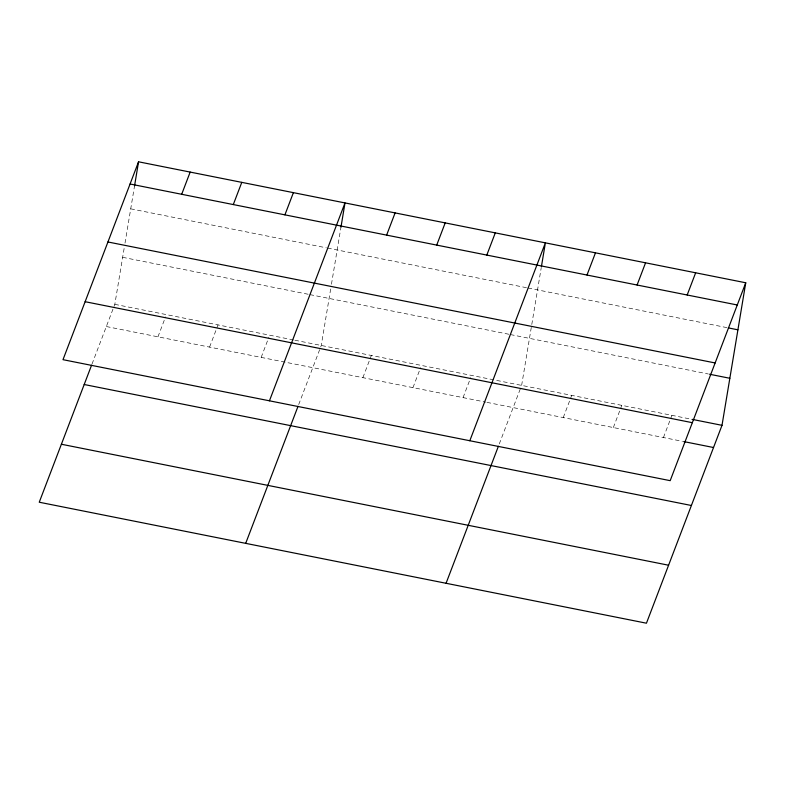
<?xml version="1.0" encoding="UTF-8"?>
<svg xmlns="http://www.w3.org/2000/svg" width="785" height="785" viewBox="0 0 785 785"><rect width="100%" height="100%" fill="white"/><g stroke="black" fill="none" stroke-linecap="round" stroke-linejoin="round"><path stroke-width="0.59" stroke-dasharray="3.92 2.94" d="M92.012 364.054L114.816 304.335L124.226 247.844M125.011 243.114L134.539 185.927M330.671 288.978L321.261 345.469L298.457 405.188M331.456 284.248L340.984 227.061M521.633 385.396L541.159 268.185M157.952 336.824L165.576 316.846M209.556 347.107L218.034 324.902M261.17 357.391L268.804 337.413M362.876 377.654L371.354 355.458M412.969 387.633L420.593 367.655M463.062 397.612L470.696 377.634M499.27 443.967L520.789 387.613M563.247 417.571L571.725 395.375M613.34 427.55L621.818 405.354M663.433 437.539L671.911 415.334M130.722 208.839L326.364 247.825M327.561 248.06L526.804 287.761M528.001 287.997L727.185 327.679M122.646 257.303L308.691 294.365M309.889 294.611L509.19 334.322M510.387 334.557L708.374 374.003M114.816 304.335L293.649 339.974M294.856 340.209L692.193 419.376M106.338 326.54L485.729 402.126M486.916 402.362L682.518 441.337"/><path stroke-width="1.18" d="M134.539 185.927L138.552 161.798L745.75 282.777L722.004 425.323L646.447 623.202L39.25 502.223L91.58 365.182M340.984 227.061L344.998 202.932L269.441 400.811M541.356 266.978L545.379 242.859L469.813 440.738M138.552 161.798L62.996 359.677L670.184 480.665L745.75 282.777M181.688 194.287L190.166 172.082M233.302 204.561L241.78 182.365M284.916 214.845L293.394 192.649M245.695 543.348L298.025 406.316M386.622 235.117L395.1 212.912M436.715 245.097L445.193 222.901M486.808 255.076L495.286 232.88M446.066 583.275L498.397 446.243M586.994 275.035L595.472 252.839M637.086 285.014L645.564 262.818M687.179 294.993L695.657 272.797M130.084 184.004L737.272 304.982M728.372 327.914L737.91 329.818M107.938 241.976L715.135 362.955M709.562 374.239L729.844 378.282M692.193 419.376L722.004 425.323M85.133 301.705L692.331 422.683M683.715 441.572L713.526 447.519M84.201 384.513L691.389 505.491M61.387 444.241L668.584 565.22"/></g></svg>
